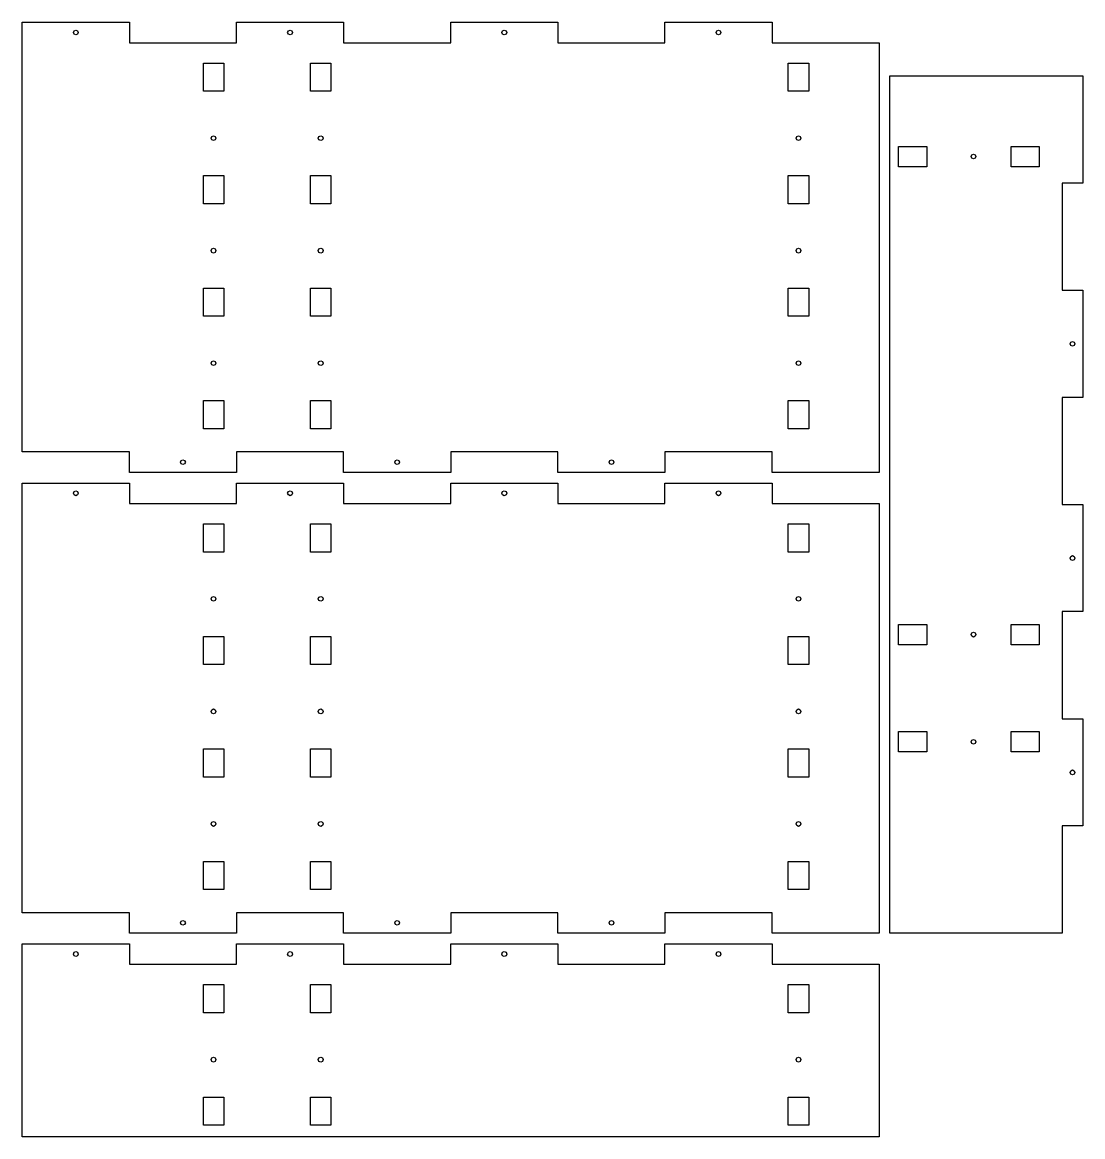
# Model space of a CAD drawing. Extents: x 0 to 990, y 0 to 1900.
# Drawn here: x 0 to 990, y 860 to 1900 of the extents above; entities that cross this region are included whole.
import ezdxf

# ---------------------------------------------------------------- set-up
doc = ezdxf.new("R2010")
doc.units = 0
doc.layers.get('0').update_dxf_attribs({"linetype": 'CONTINUOUS'})

msp = doc.modelspace()

# ---------------------------------------------------------------- linework, layer by layer
for p, q in [((0, 1499.05), (0, 1900)), ((0, 1900), (100, 1900)), ((100, 1900), (100, 1880.95)), ((200, 1880.95), (200, 1900)), ((200, 1900), (300, 1900)), ((300, 1900), (300, 1880.95)), ((400, 1880.95), (400, 1900)), ((400, 1900), (500, 1900)), ((500, 1900), (500, 1880.95)), ((600, 1880.95), (600, 1900)), ((600, 1900), (700, 1900)), ((700, 1900), (700, 1880.95)), ((47.75, 1890.48), (48.409, 1892.07)), ((48.409, 1888.88), (47.75, 1890.48)), ((48.409, 1892.07), (50, 1892.73)), ((50, 1888.23), (48.409, 1888.88)), ((50, 1892.73), (51.591, 1892.07)), ((51.591, 1888.88), (50, 1888.23)), ((51.591, 1892.07), (52.25, 1890.48)), ((52.25, 1890.48), (51.591, 1888.88)), ((247.75, 1890.48), (248.409, 1892.07)), ((248.409, 1888.88), (247.75, 1890.48)), ((248.409, 1892.07), (250, 1892.73)), ((250, 1888.23), (248.409, 1888.88)), ((250, 1892.73), (251.591, 1892.07)), ((251.591, 1888.88), (250, 1888.23)), ((251.591, 1892.07), (252.25, 1890.48)), ((252.25, 1890.48), (251.591, 1888.88)), ((447.75, 1890.48), (448.409, 1892.07)), ((448.409, 1888.88), (447.75, 1890.48)), ((448.409, 1892.07), (450, 1892.73)), ((450, 1888.23), (448.409, 1888.88)), ((450, 1892.73), (451.591, 1892.07)), ((451.591, 1888.88), (450, 1888.23)), ((451.591, 1892.07), (452.25, 1890.48)), ((452.25, 1890.48), (451.591, 1888.88)), ((647.75, 1890.48), (648.409, 1892.07)), ((648.409, 1888.88), (647.75, 1890.48)), ((648.409, 1892.07), (650, 1892.73)), ((650, 1888.23), (648.409, 1888.88)), ((650, 1892.73), (651.591, 1892.07)), ((651.591, 1888.88), (650, 1888.23)), ((651.591, 1892.07), (652.25, 1890.48)), ((652.25, 1890.48), (651.591, 1888.88)), ((100, 1880.95), (200, 1880.95)), ((300, 1880.95), (400, 1880.95)), ((500, 1880.95), (600, 1880.95)), ((700, 1880.95), (800, 1880.95)), ((800, 1880.95), (800, 1480)), ((169.05, 1835.65), (169.05, 1861.9)), ((169.05, 1861.9), (188.1, 1861.9)), ((188.1, 1861.9), (188.1, 1835.65)), ((269.05, 1835.65), (269.05, 1861.9)), ((269.05, 1861.9), (288.1, 1861.9)), ((288.1, 1861.9), (288.1, 1835.65)), ((715.15, 1835.65), (715.15, 1861.9)), ((715.15, 1861.9), (734.2, 1861.9)), ((734.2, 1861.9), (734.2, 1835.65)), ((810, 1050), (810, 1850)), ((810, 1850), (990, 1850)), ((990, 1850), (990, 1750)), ((188.1, 1835.65), (169.05, 1835.65)), ((288.1, 1835.65), (269.05, 1835.65)), ((734.2, 1835.65), (715.15, 1835.65)), ((176.325, 1791.9), (176.984, 1793.49)), ((176.984, 1790.31), (176.325, 1791.9)), ((176.984, 1793.49), (178.575, 1794.15)), ((178.575, 1789.65), (176.984, 1790.31)), ((178.575, 1794.15), (180.166, 1793.49)), ((180.166, 1790.31), (178.575, 1789.65)), ((180.166, 1793.49), (180.825, 1791.9)), ((180.825, 1791.9), (180.166, 1790.31)), ((276.325, 1791.9), (276.984, 1793.49)), ((276.984, 1790.31), (276.325, 1791.9)), ((276.984, 1793.49), (278.575, 1794.15)), ((278.575, 1789.65), (276.984, 1790.31)), ((278.575, 1794.15), (280.166, 1793.49)), ((280.166, 1790.31), (278.575, 1789.65)), ((280.166, 1793.49), (280.825, 1791.9)), ((280.825, 1791.9), (280.166, 1790.31)), ((722.425, 1791.9), (723.084, 1793.49)), ((723.084, 1790.31), (722.425, 1791.9)), ((723.084, 1793.49), (724.675, 1794.15)), ((724.675, 1789.65), (723.084, 1790.31)), ((724.675, 1794.15), (726.266, 1793.49)), ((726.266, 1790.31), (724.675, 1789.65)), ((726.266, 1793.49), (726.925, 1791.9)), ((726.925, 1791.9), (726.266, 1790.31)), ((818.1, 1765.15), (818.1, 1784.2)), ((818.1, 1784.2), (844.35, 1784.2)), ((844.35, 1784.2), (844.35, 1765.15)), ((923.1, 1765.15), (923.1, 1784.2)), ((923.1, 1784.2), (949.35, 1784.2)), ((949.35, 1784.2), (949.35, 1765.15)), ((885.85, 1774.67), (886.509, 1776.27)), ((886.509, 1773.08), (885.85, 1774.67)), ((886.509, 1776.27), (888.1, 1776.92)), ((888.1, 1772.42), (886.509, 1773.08)), ((888.1, 1776.92), (889.691, 1776.27)), ((889.691, 1773.08), (888.1, 1772.42)), ((889.691, 1776.27), (890.35, 1774.67)), ((890.35, 1774.67), (889.691, 1773.08)), ((844.35, 1765.15), (818.1, 1765.15)), ((949.35, 1765.15), (923.1, 1765.15)), ((169.05, 1730.65), (169.05, 1756.9)), ((169.05, 1756.9), (188.1, 1756.9)), ((188.1, 1756.9), (188.1, 1730.65)), ((269.05, 1730.65), (269.05, 1756.9)), ((269.05, 1756.9), (288.1, 1756.9)), ((288.1, 1756.9), (288.1, 1730.65)), ((715.15, 1730.65), (715.15, 1756.9)), ((715.15, 1756.9), (734.2, 1756.9)), ((734.2, 1756.9), (734.2, 1730.65)), ((990, 1750), (970.95, 1750)), ((970.95, 1750), (970.95, 1650)), ((188.1, 1730.65), (169.05, 1730.65)), ((288.1, 1730.65), (269.05, 1730.65)), ((734.2, 1730.65), (715.15, 1730.65)), ((176.325, 1686.9), (176.984, 1688.49)), ((176.984, 1685.31), (176.325, 1686.9)), ((176.984, 1688.49), (178.575, 1689.15)), ((178.575, 1684.65), (176.984, 1685.31)), ((178.575, 1689.15), (180.166, 1688.49)), ((180.166, 1685.31), (178.575, 1684.65)), ((180.166, 1688.49), (180.825, 1686.9)), ((180.825, 1686.9), (180.166, 1685.31)), ((276.325, 1686.9), (276.984, 1688.49)), ((276.984, 1685.31), (276.325, 1686.9)), ((276.984, 1688.49), (278.575, 1689.15)), ((278.575, 1684.65), (276.984, 1685.31)), ((278.575, 1689.15), (280.166, 1688.49)), ((280.166, 1685.31), (278.575, 1684.65)), ((280.166, 1688.49), (280.825, 1686.9)), ((280.825, 1686.9), (280.166, 1685.31)), ((722.425, 1686.9), (723.084, 1688.49)), ((723.084, 1685.31), (722.425, 1686.9)), ((723.084, 1688.49), (724.675, 1689.15)), ((724.675, 1684.65), (723.084, 1685.31)), ((724.675, 1689.15), (726.266, 1688.49)), ((726.266, 1685.31), (724.675, 1684.65)), ((726.266, 1688.49), (726.925, 1686.9)), ((726.925, 1686.9), (726.266, 1685.31)), ((169.05, 1625.65), (169.05, 1651.9)), ((169.05, 1651.9), (188.1, 1651.9)), ((188.1, 1651.9), (188.1, 1625.65)), ((269.05, 1625.65), (269.05, 1651.9)), ((269.05, 1651.9), (288.1, 1651.9)), ((288.1, 1651.9), (288.1, 1625.65)), ((715.15, 1625.65), (715.15, 1651.9)), ((715.15, 1651.9), (734.2, 1651.9)), ((734.2, 1651.9), (734.2, 1625.65)), ((970.95, 1650), (990, 1650)), ((990, 1650), (990, 1550)), ((188.1, 1625.65), (169.05, 1625.65)), ((288.1, 1625.65), (269.05, 1625.65)), ((734.2, 1625.65), (715.15, 1625.65)), ((978.884, 1601.59), (980.475, 1602.25)), ((980.475, 1602.25), (982.066, 1601.59)), ((978.225, 1600), (978.884, 1601.59)), ((978.884, 1598.41), (978.225, 1600)), ((980.475, 1597.75), (978.884, 1598.41)), ((982.066, 1598.41), (980.475, 1597.75)), ((982.066, 1601.59), (982.725, 1600)), ((982.725, 1600), (982.066, 1598.41)), ((176.325, 1581.9), (176.984, 1583.49)), ((176.984, 1580.31), (176.325, 1581.9)), ((176.984, 1583.49), (178.575, 1584.15)), ((178.575, 1584.15), (180.166, 1583.49)), ((180.166, 1583.49), (180.825, 1581.9)), ((180.825, 1581.9), (180.166, 1580.31)), ((276.325, 1581.9), (276.984, 1583.49)), ((276.984, 1580.31), (276.325, 1581.9)), ((276.984, 1583.49), (278.575, 1584.15)), ((278.575, 1584.15), (280.166, 1583.49)), ((280.166, 1583.49), (280.825, 1581.9)), ((280.825, 1581.9), (280.166, 1580.31)), ((722.425, 1581.9), (723.084, 1583.49)), ((723.084, 1580.31), (722.425, 1581.9)), ((723.084, 1583.49), (724.675, 1584.15)), ((724.675, 1584.15), (726.266, 1583.49)), ((726.266, 1583.49), (726.925, 1581.9)), ((726.925, 1581.9), (726.266, 1580.31)), ((178.575, 1579.65), (176.984, 1580.31)), ((180.166, 1580.31), (178.575, 1579.65)), ((278.575, 1579.65), (276.984, 1580.31)), ((280.166, 1580.31), (278.575, 1579.65)), ((724.675, 1579.65), (723.084, 1580.31)), ((726.266, 1580.31), (724.675, 1579.65)), ((990, 1550), (970.95, 1550)), ((970.95, 1550), (970.95, 1450)), ((169.05, 1520.65), (169.05, 1546.9)), ((169.05, 1546.9), (188.1, 1546.9)), ((188.1, 1546.9), (188.1, 1520.65)), ((269.05, 1520.65), (269.05, 1546.9)), ((269.05, 1546.9), (288.1, 1546.9)), ((288.1, 1546.9), (288.1, 1520.65)), ((715.15, 1520.65), (715.15, 1546.9)), ((715.15, 1546.9), (734.2, 1546.9)), ((734.2, 1546.9), (734.2, 1520.65)), ((188.1, 1520.65), (169.05, 1520.65)), ((288.1, 1520.65), (269.05, 1520.65)), ((734.2, 1520.65), (715.15, 1520.65)), ((100, 1499.05), (0, 1499.05)), ((100, 1480), (100, 1499.05)), ((300, 1499.05), (200, 1499.05)), ((200, 1499.05), (200, 1480)), ((300, 1480), (300, 1499.05)), ((500, 1499.05), (400, 1499.05)), ((400, 1499.05), (400, 1480)), ((500, 1480), (500, 1499.05)), ((700, 1499.05), (600, 1499.05)), ((600, 1499.05), (600, 1480)), ((700, 1480), (700, 1499.05)), ((147.75, 1489.53), (148.409, 1491.12)), ((148.409, 1487.93), (147.75, 1489.53)), ((148.409, 1491.12), (150, 1491.78)), ((150, 1487.28), (148.409, 1487.93)), ((150, 1491.78), (151.591, 1491.12)), ((151.591, 1487.93), (150, 1487.28)), ((151.591, 1491.12), (152.25, 1489.53)), ((152.25, 1489.53), (151.591, 1487.93)), ((347.75, 1489.53), (348.409, 1491.12)), ((348.409, 1487.93), (347.75, 1489.53)), ((348.409, 1491.12), (350, 1491.78)), ((350, 1487.28), (348.409, 1487.93)), ((350, 1491.78), (351.591, 1491.12)), ((351.591, 1487.93), (350, 1487.28)), ((351.591, 1491.12), (352.25, 1489.53)), ((352.25, 1489.53), (351.591, 1487.93)), ((547.75, 1489.53), (548.409, 1491.12)), ((548.409, 1487.93), (547.75, 1489.53)), ((548.409, 1491.12), (550, 1491.78)), ((550, 1487.28), (548.409, 1487.93)), ((550, 1491.78), (551.591, 1491.12)), ((551.591, 1487.93), (550, 1487.28)), ((551.591, 1491.12), (552.25, 1489.53)), ((552.25, 1489.53), (551.591, 1487.93)), ((200, 1480), (100, 1480)), ((400, 1480), (300, 1480)), ((600, 1480), (500, 1480)), ((800, 1480), (700, 1480)), ((0, 1069.05), (0, 1470)), ((0, 1470), (100, 1470)), ((100, 1470), (100, 1450.95)), ((200, 1450.95), (200, 1470)), ((200, 1470), (300, 1470)), ((300, 1470), (300, 1450.95)), ((400, 1450.95), (400, 1470)), ((400, 1470), (500, 1470)), ((500, 1470), (500, 1450.95)), ((600, 1450.95), (600, 1470)), ((600, 1470), (700, 1470)), ((700, 1470), (700, 1450.95)), ((47.75, 1460.48), (48.409, 1462.07)), ((48.409, 1458.88), (47.75, 1460.48)), ((48.409, 1462.07), (50, 1462.73)), ((50, 1458.23), (48.409, 1458.88)), ((50, 1462.73), (51.591, 1462.07)), ((51.591, 1458.88), (50, 1458.23)), ((51.591, 1462.07), (52.25, 1460.48)), ((52.25, 1460.48), (51.591, 1458.88)), ((247.75, 1460.48), (248.409, 1462.07)), ((248.409, 1458.88), (247.75, 1460.48)), ((248.409, 1462.07), (250, 1462.73)), ((250, 1458.23), (248.409, 1458.88)), ((250, 1462.73), (251.591, 1462.07)), ((251.591, 1458.88), (250, 1458.23)), ((251.591, 1462.07), (252.25, 1460.48)), ((252.25, 1460.48), (251.591, 1458.88)), ((447.75, 1460.48), (448.409, 1462.07)), ((448.409, 1458.88), (447.75, 1460.48)), ((448.409, 1462.07), (450, 1462.73)), ((450, 1458.23), (448.409, 1458.88)), ((450, 1462.73), (451.591, 1462.07)), ((451.591, 1458.88), (450, 1458.23)), ((451.591, 1462.07), (452.25, 1460.48)), ((452.25, 1460.48), (451.591, 1458.88)), ((647.75, 1460.48), (648.409, 1462.07)), ((648.409, 1458.88), (647.75, 1460.48)), ((648.409, 1462.07), (650, 1462.73)), ((650, 1458.23), (648.409, 1458.88)), ((650, 1462.73), (651.591, 1462.07)), ((651.591, 1458.88), (650, 1458.23)), ((651.591, 1462.07), (652.25, 1460.48)), ((652.25, 1460.48), (651.591, 1458.88)), ((100, 1450.95), (200, 1450.95)), ((300, 1450.95), (400, 1450.95)), ((500, 1450.95), (600, 1450.95)), ((700, 1450.95), (800, 1450.95)), ((800, 1450.95), (800, 1050)), ((970.95, 1450), (990, 1450)), ((990, 1450), (990, 1350)), ((169.05, 1405.65), (169.05, 1431.9)), ((169.05, 1431.9), (188.1, 1431.9)), ((188.1, 1431.9), (188.1, 1405.65)), ((269.05, 1405.65), (269.05, 1431.9)), ((269.05, 1431.9), (288.1, 1431.9)), ((288.1, 1431.9), (288.1, 1405.65)), ((715.15, 1405.65), (715.15, 1431.9)), ((715.15, 1431.9), (734.2, 1431.9)), ((734.2, 1431.9), (734.2, 1405.65)), ((188.1, 1405.65), (169.05, 1405.65)), ((288.1, 1405.65), (269.05, 1405.65)), ((734.2, 1405.65), (715.15, 1405.65)), ((978.225, 1400), (978.884, 1401.59)), ((978.884, 1398.41), (978.225, 1400)), ((978.884, 1401.59), (980.475, 1402.25)), ((980.475, 1397.75), (978.884, 1398.41)), ((980.475, 1402.25), (982.066, 1401.59)), ((982.066, 1398.41), (980.475, 1397.75)), ((982.066, 1401.59), (982.725, 1400)), ((982.725, 1400), (982.066, 1398.41)), ((176.325, 1361.9), (176.984, 1363.49)), ((176.984, 1363.49), (178.575, 1364.15)), ((178.575, 1364.15), (180.166, 1363.49)), ((180.166, 1363.49), (180.825, 1361.9)), ((276.325, 1361.9), (276.984, 1363.49)), ((276.984, 1363.49), (278.575, 1364.15)), ((278.575, 1364.15), (280.166, 1363.49)), ((280.166, 1363.49), (280.825, 1361.9)), ((722.425, 1361.9), (723.084, 1363.49)), ((723.084, 1363.49), (724.675, 1364.15)), ((724.675, 1364.15), (726.266, 1363.49)), ((726.266, 1363.49), (726.925, 1361.9)), ((176.984, 1360.31), (176.325, 1361.9)), ((178.575, 1359.65), (176.984, 1360.31)), ((180.166, 1360.31), (178.575, 1359.65)), ((180.825, 1361.9), (180.166, 1360.31)), ((276.984, 1360.31), (276.325, 1361.9)), ((278.575, 1359.65), (276.984, 1360.31)), ((280.166, 1360.31), (278.575, 1359.65)), ((280.825, 1361.9), (280.166, 1360.31)), ((723.084, 1360.31), (722.425, 1361.9)), ((724.675, 1359.65), (723.084, 1360.31)), ((726.266, 1360.31), (724.675, 1359.65)), ((726.925, 1361.9), (726.266, 1360.31)), ((990, 1350), (970.95, 1350)), ((970.95, 1350), (970.95, 1250)), ((818.1, 1319.05), (818.1, 1338.1)), ((818.1, 1338.1), (844.35, 1338.1)), ((844.35, 1338.1), (844.35, 1319.05)), ((923.1, 1319.05), (923.1, 1338.1)), ((923.1, 1338.1), (949.35, 1338.1)), ((949.35, 1338.1), (949.35, 1319.05)), ((169.05, 1300.65), (169.05, 1326.9)), ((169.05, 1326.9), (188.1, 1326.9)), ((188.1, 1326.9), (188.1, 1300.65)), ((269.05, 1300.65), (269.05, 1326.9)), ((269.05, 1326.9), (288.1, 1326.9)), ((288.1, 1326.9), (288.1, 1300.65)), ((715.15, 1300.65), (715.15, 1326.9)), ((715.15, 1326.9), (734.2, 1326.9)), ((734.2, 1326.9), (734.2, 1300.65)), ((885.85, 1328.58), (886.509, 1330.17)), ((886.509, 1326.98), (885.85, 1328.58)), ((886.509, 1330.17), (888.1, 1330.83)), ((888.1, 1326.33), (886.509, 1326.98)), ((888.1, 1330.83), (889.691, 1330.17)), ((889.691, 1326.98), (888.1, 1326.33)), ((889.691, 1330.17), (890.35, 1328.58)), ((890.35, 1328.58), (889.691, 1326.98)), ((844.35, 1319.05), (818.1, 1319.05)), ((949.35, 1319.05), (923.1, 1319.05)), ((188.1, 1300.65), (169.05, 1300.65)), ((288.1, 1300.65), (269.05, 1300.65)), ((734.2, 1300.65), (715.15, 1300.65)), ((176.325, 1256.9), (176.984, 1258.49)), ((176.984, 1258.49), (178.575, 1259.15)), ((178.575, 1259.15), (180.166, 1258.49)), ((180.166, 1258.49), (180.825, 1256.9)), ((276.325, 1256.9), (276.984, 1258.49)), ((276.984, 1258.49), (278.575, 1259.15)), ((278.575, 1259.15), (280.166, 1258.49)), ((280.166, 1258.49), (280.825, 1256.9)), ((722.425, 1256.9), (723.084, 1258.49)), ((723.084, 1258.49), (724.675, 1259.15)), ((724.675, 1259.15), (726.266, 1258.49)), ((726.266, 1258.49), (726.925, 1256.9)), ((176.984, 1255.31), (176.325, 1256.9)), ((178.575, 1254.65), (176.984, 1255.31)), ((180.166, 1255.31), (178.575, 1254.65)), ((180.825, 1256.9), (180.166, 1255.31)), ((276.984, 1255.31), (276.325, 1256.9)), ((278.575, 1254.65), (276.984, 1255.31)), ((280.166, 1255.31), (278.575, 1254.65)), ((280.825, 1256.9), (280.166, 1255.31)), ((723.084, 1255.31), (722.425, 1256.9)), ((724.675, 1254.65), (723.084, 1255.31)), ((726.266, 1255.31), (724.675, 1254.65)), ((726.925, 1256.9), (726.266, 1255.31)), ((970.95, 1250), (990, 1250)), ((990, 1250), (990, 1150)), ((818.1, 1219.05), (818.1, 1238.1)), ((818.1, 1238.1), (844.35, 1238.1)), ((844.35, 1238.1), (844.35, 1219.05)), ((923.1, 1219.05), (923.1, 1238.1)), ((923.1, 1238.1), (949.35, 1238.1)), ((949.35, 1238.1), (949.35, 1219.05)), ((885.85, 1228.58), (886.509, 1230.17)), ((886.509, 1226.98), (885.85, 1228.58)), ((886.509, 1230.17), (888.1, 1230.83)), ((888.1, 1230.83), (889.691, 1230.17)), ((889.691, 1230.17), (890.35, 1228.58)), ((890.35, 1228.58), (889.691, 1226.98)), ((169.05, 1195.65), (169.05, 1221.9)), ((169.05, 1221.9), (188.1, 1221.9)), ((188.1, 1221.9), (188.1, 1195.65)), ((269.05, 1195.65), (269.05, 1221.9)), ((269.05, 1221.9), (288.1, 1221.9)), ((288.1, 1221.9), (288.1, 1195.65)), ((715.15, 1195.65), (715.15, 1221.9)), ((715.15, 1221.9), (734.2, 1221.9)), ((734.2, 1221.9), (734.2, 1195.65)), ((844.35, 1219.05), (818.1, 1219.05)), ((888.1, 1226.33), (886.509, 1226.98)), ((889.691, 1226.98), (888.1, 1226.33)), ((949.35, 1219.05), (923.1, 1219.05)), ((978.225, 1200), (978.884, 1201.59)), ((978.884, 1198.41), (978.225, 1200)), ((978.884, 1201.59), (980.475, 1202.25)), ((980.475, 1197.75), (978.884, 1198.41)), ((980.475, 1202.25), (982.066, 1201.59)), ((982.066, 1198.41), (980.475, 1197.75)), ((982.066, 1201.59), (982.725, 1200)), ((982.725, 1200), (982.066, 1198.41)), ((188.1, 1195.65), (169.05, 1195.65)), ((288.1, 1195.65), (269.05, 1195.65)), ((734.2, 1195.65), (715.15, 1195.65)), ((176.325, 1151.9), (176.984, 1153.49)), ((176.984, 1150.31), (176.325, 1151.9)), ((176.984, 1153.49), (178.575, 1154.15)), ((178.575, 1149.65), (176.984, 1150.31)), ((178.575, 1154.15), (180.166, 1153.49)), ((180.166, 1150.31), (178.575, 1149.65)), ((180.166, 1153.49), (180.825, 1151.9)), ((180.825, 1151.9), (180.166, 1150.31)), ((276.325, 1151.9), (276.984, 1153.49)), ((276.984, 1150.31), (276.325, 1151.9)), ((276.984, 1153.49), (278.575, 1154.15)), ((278.575, 1149.65), (276.984, 1150.31)), ((278.575, 1154.15), (280.166, 1153.49)), ((280.166, 1150.31), (278.575, 1149.65)), ((280.166, 1153.49), (280.825, 1151.9)), ((280.825, 1151.9), (280.166, 1150.31)), ((722.425, 1151.9), (723.084, 1153.49)), ((723.084, 1150.31), (722.425, 1151.9)), ((723.084, 1153.49), (724.675, 1154.15)), ((724.675, 1149.65), (723.084, 1150.31)), ((724.675, 1154.15), (726.266, 1153.49)), ((726.266, 1150.31), (724.675, 1149.65)), ((726.266, 1153.49), (726.925, 1151.9)), ((726.925, 1151.9), (726.266, 1150.31)), ((990, 1150), (970.95, 1150)), ((970.95, 1150), (970.95, 1050)), ((169.05, 1090.65), (169.05, 1116.9)), ((169.05, 1116.9), (188.1, 1116.9)), ((188.1, 1116.9), (188.1, 1090.65)), ((269.05, 1090.65), (269.05, 1116.9)), ((269.05, 1116.9), (288.1, 1116.9)), ((288.1, 1116.9), (288.1, 1090.65)), ((715.15, 1090.65), (715.15, 1116.9)), ((715.15, 1116.9), (734.2, 1116.9)), ((734.2, 1116.9), (734.2, 1090.65)), ((188.1, 1090.65), (169.05, 1090.65)), ((288.1, 1090.65), (269.05, 1090.65)), ((734.2, 1090.65), (715.15, 1090.65)), ((100, 1069.05), (0, 1069.05)), ((100, 1050), (100, 1069.05)), ((147.75, 1059.53), (148.409, 1061.12)), ((148.409, 1061.12), (150, 1061.78)), ((150, 1061.78), (151.591, 1061.12)), ((151.591, 1061.12), (152.25, 1059.53)), ((300, 1069.05), (200, 1069.05)), ((200, 1069.05), (200, 1050)), ((300, 1050), (300, 1069.05)), ((347.75, 1059.53), (348.409, 1061.12)), ((348.409, 1061.12), (350, 1061.78)), ((350, 1061.78), (351.591, 1061.12)), ((351.591, 1061.12), (352.25, 1059.53)), ((500, 1069.05), (400, 1069.05)), ((400, 1069.05), (400, 1050)), ((500, 1050), (500, 1069.05)), ((547.75, 1059.53), (548.409, 1061.12)), ((548.409, 1061.12), (550, 1061.78)), ((550, 1061.78), (551.591, 1061.12)), ((551.591, 1061.12), (552.25, 1059.53)), ((700, 1069.05), (600, 1069.05)), ((600, 1069.05), (600, 1050)), ((700, 1050), (700, 1069.05)), ((148.409, 1057.93), (147.75, 1059.53)), ((150, 1057.28), (148.409, 1057.93)), ((151.591, 1057.93), (150, 1057.28)), ((152.25, 1059.53), (151.591, 1057.93)), ((348.409, 1057.93), (347.75, 1059.53)), ((350, 1057.28), (348.409, 1057.93)), ((351.591, 1057.93), (350, 1057.28)), ((352.25, 1059.53), (351.591, 1057.93)), ((548.409, 1057.93), (547.75, 1059.53)), ((550, 1057.28), (548.409, 1057.93)), ((551.591, 1057.93), (550, 1057.28)), ((552.25, 1059.53), (551.591, 1057.93)), ((0, 860), (0, 1040)), ((0, 1040), (100, 1040)), ((200, 1050), (100, 1050)), ((100, 1040), (100, 1020.95)), ((200, 1020.95), (200, 1040)), ((200, 1040), (300, 1040)), ((400, 1050), (300, 1050)), ((300, 1040), (300, 1020.95)), ((400, 1020.95), (400, 1040)), ((400, 1040), (500, 1040)), ((600, 1050), (500, 1050)), ((500, 1040), (500, 1020.95)), ((600, 1020.95), (600, 1040)), ((600, 1040), (700, 1040)), ((800, 1050), (700, 1050)), ((700, 1040), (700, 1020.95)), ((970.95, 1050), (810, 1050)), ((47.75, 1030.47), (48.409, 1032.07)), ((48.409, 1028.88), (47.75, 1030.47)), ((48.409, 1032.07), (50, 1032.72)), ((50, 1032.72), (51.591, 1032.07)), ((51.591, 1032.07), (52.25, 1030.47)), ((52.25, 1030.47), (51.591, 1028.88)), ((247.75, 1030.47), (248.409, 1032.07)), ((248.409, 1028.88), (247.75, 1030.47)), ((248.409, 1032.07), (250, 1032.72)), ((250, 1032.72), (251.591, 1032.07)), ((251.591, 1032.07), (252.25, 1030.47)), ((252.25, 1030.47), (251.591, 1028.88)), ((447.75, 1030.47), (448.409, 1032.07)), ((448.409, 1028.88), (447.75, 1030.47)), ((448.409, 1032.07), (450, 1032.72)), ((450, 1032.72), (451.591, 1032.07)), ((451.591, 1032.07), (452.25, 1030.47)), ((452.25, 1030.47), (451.591, 1028.88)), ((647.75, 1030.47), (648.409, 1032.07)), ((648.409, 1028.88), (647.75, 1030.47)), ((648.409, 1032.07), (650, 1032.72)), ((650, 1032.72), (651.591, 1032.07)), ((651.591, 1032.07), (652.25, 1030.47)), ((652.25, 1030.47), (651.591, 1028.88)), ((50, 1028.22), (48.409, 1028.88)), ((51.591, 1028.88), (50, 1028.22)), ((100, 1020.95), (200, 1020.95)), ((250, 1028.22), (248.409, 1028.88)), ((251.591, 1028.88), (250, 1028.22)), ((300, 1020.95), (400, 1020.95)), ((450, 1028.22), (448.409, 1028.88)), ((451.591, 1028.88), (450, 1028.22)), ((500, 1020.95), (600, 1020.95)), ((650, 1028.22), (648.409, 1028.88)), ((651.591, 1028.88), (650, 1028.22)), ((700, 1020.95), (800, 1020.95)), ((800, 1020.95), (800, 860)), ((169.05, 975.65), (169.05, 1001.9)), ((169.05, 1001.9), (188.1, 1001.9)), ((188.1, 1001.9), (188.1, 975.65)), ((269.05, 975.65), (269.05, 1001.9)), ((269.05, 1001.9), (288.1, 1001.9)), ((288.1, 1001.9), (288.1, 975.65)), ((715.15, 975.65), (715.15, 1001.9)), ((715.15, 1001.9), (734.2, 1001.9)), ((734.2, 1001.9), (734.2, 975.65)), ((188.1, 975.65), (169.05, 975.65)), ((288.1, 975.65), (269.05, 975.65)), ((734.2, 975.65), (715.15, 975.65)), ((176.325, 931.9), (176.984, 933.491)), ((176.984, 930.309), (176.325, 931.9)), ((176.984, 933.491), (178.575, 934.15)), ((178.575, 929.65), (176.984, 930.309)), ((178.575, 934.15), (180.166, 933.491)), ((180.166, 930.309), (178.575, 929.65)), ((180.166, 933.491), (180.825, 931.9)), ((180.825, 931.9), (180.166, 930.309)), ((276.325, 931.9), (276.984, 933.491)), ((276.984, 930.309), (276.325, 931.9)), ((276.984, 933.491), (278.575, 934.15)), ((278.575, 929.65), (276.984, 930.309)), ((278.575, 934.15), (280.166, 933.491)), ((280.166, 930.309), (278.575, 929.65)), ((280.166, 933.491), (280.825, 931.9)), ((280.825, 931.9), (280.166, 930.309)), ((722.425, 931.9), (723.084, 933.491)), ((723.084, 930.309), (722.425, 931.9)), ((723.084, 933.491), (724.675, 934.15)), ((724.675, 929.65), (723.084, 930.309)), ((724.675, 934.15), (726.266, 933.491)), ((726.266, 930.309), (724.675, 929.65)), ((726.266, 933.491), (726.925, 931.9)), ((726.925, 931.9), (726.266, 930.309)), ((169.05, 870.65), (169.05, 896.9)), ((169.05, 896.9), (188.1, 896.9)), ((188.1, 896.9), (188.1, 870.65)), ((269.05, 870.65), (269.05, 896.9)), ((269.05, 896.9), (288.1, 896.9)), ((288.1, 896.9), (288.1, 870.65)), ((715.15, 870.65), (715.15, 896.9)), ((715.15, 896.9), (734.2, 896.9)), ((734.2, 896.9), (734.2, 870.65)), ((188.1, 870.65), (169.05, 870.65)), ((288.1, 870.65), (269.05, 870.65)), ((734.2, 870.65), (715.15, 870.65)), ((800, 860), (0, 860))]:
    msp.add_line(p, q)

doc.saveas('drawing.dxf')
